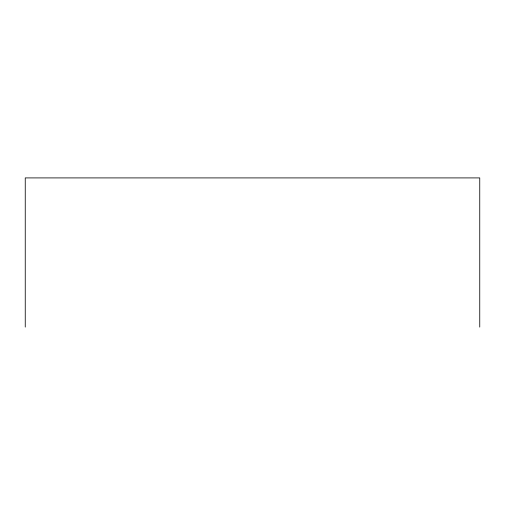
<?xml version="1.0" encoding="UTF-8"?>
<svg xmlns="http://www.w3.org/2000/svg" width="505" height="505" viewBox="0 0 505 505"><rect width="100%" height="100%" fill="white"/><g stroke="black" fill="none" stroke-linecap="round" stroke-linejoin="round"><path stroke-width="0.76" d="M479.75 327.088L479.75 177.911L25.25 177.911L25.25 327.088"/></g></svg>
